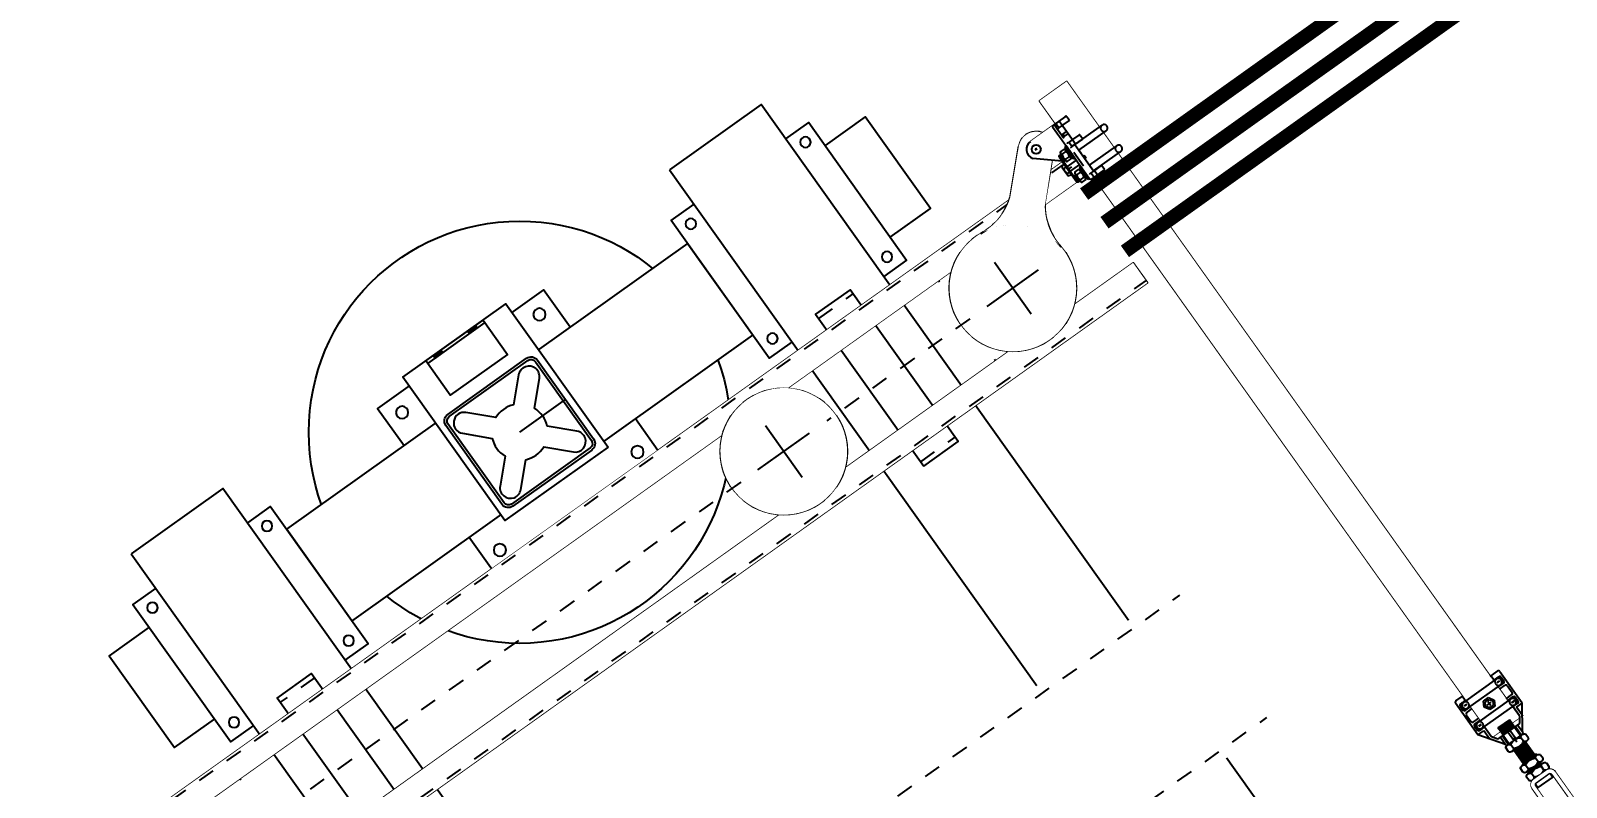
# Model space of a CAD drawing. Header units: feet. Extents: x 2321988 to 2329858, y 6722724 to 6730499.
# Drawn here: x 2326058.61 to 2326067.7, y 6726877.85 to 6726882.33 of the extents above; entities that cross this region are included whole.
import ezdxf

# ---------------------------------------------------------------- set-up
doc = ezdxf.new("R2010")
doc.units = ezdxf.units.FT
doc.header["$MEASUREMENT"] = 0
doc.header["$PDSIZE"] = 5
for name, pattern in [('Midpoint Site Plan$0$CENTER', [2, 1.25, -0.25, 0.25, -0.25]), ('Midpoint Site Plan$0$DASHED2', [0.375, 0.25, -0.125]), ('Midpoint Site Plan$0$HIDDEN', [0.375, 0.25, -0.125]), ('Midpoint Site Plan$0$HIDDEN2', [0.1875, 0.125, -0.0625]), ('Midpoint Site Plan$0$HIDDEN3', [0.0937, 0.0625, -0.0312])]:
    doc.linetypes.add(name, pattern=pattern)
for name, color, linetype in [('BESS Dimensions', 3, 'Continuous'), ('C-BESS-EQUIPMENT', 255, 'Continuous'), ('Midpoint Site Plan$0$C-STEL', 4, 'Continuous')]:
    doc.layers.add(name, color=color, linetype=linetype)
doc.styles.add('TG_DIMS', font='arial.ttf')
doc.dimstyles.new('TG-PROPOSED-ANNO', dxfattribs={"dimtxt": 0.1, "dimasz": 0.1, "dimexe": 0.05, "dimexo": 0.05, "dimgap": 0.02, "dimtad": 0, "dimtih": 1, "dimtoh": 1, "dimdsep": 46, "dimtxsty": 'TG_DIMS', "dimcen": 0, "dimclrd": 256, "dimclre": 256, "dimclrt": 256, "dimaunit": 1, "dimadec": 6, "dimazin": 2, "dimtfac": 1, "dimtofl": 0, "dimtmove": 1, "dimatfit": 3, "dimfxl": 1, "dimtolj": 1, "dimtzin": 0, "dimarcsym": 0})

# ---------------------------------------------------------------- blocks, each defined once
blk = doc.blocks.new('Midpoint Site Plan$0$EQ020 PV')
at = {"linetype": 'Midpoint Site Plan$0$DASHED2'}
for p, q in [((-6.25, 1.5), (-6.25, -1.5)), ((6.25, 1.5), (6.25, -1.5))]:
    blk.add_line(p, q, dxfattribs=at)
blk.add_lwpolyline([(6.63, 1.5), (6.63, -1.5), (-6.62, -1.5), (-6.62, 1.5)], close=True)
for centre in [(-4.12, 0), (4.13, 0)]:
    blk.add_circle(centre, 0.375)
blk = doc.blocks.new('Midpoint Site Plan$0$U027 PV')
blk.add_wipeout([(-4.5, -4.5), (-4.5, 4.5), (8, 4.5), (8, -4.5)])
blk.add_lwpolyline([(-4.5, -4.5), (-4.5, 4.5), (8, 4.5), (8, -4.5)], close=True)
at = {"color": 0, "linetype": 'ByBlock', "lineweight": -2}
blk.add_lwpolyline([(-3.36, -2.3, 1), (-2.3, -3.36), (-0.78, -1.84, 0.203231), (0.78, -1.84), (2.3, -3.36, 1), (3.36, -2.3), (1.84, -0.78, 0.203231), (1.84, 0.78), (3.36, 2.3, 1), (2.3, 3.36), (0.78, 1.84, 0.203231), (-0.78, 1.84), (-2.3, 3.36, 1), (-3.36, 2.3), (-1.84, 0.78, 0.203231), (-1.84, -0.78)], format="xyb", close=True, dxfattribs=at)
blk = doc.blocks.new('Midpoint Site Plan$0$U026 EV')
h = blk.add_hatch()
h.set_pattern_fill('ANGLE', color=256)
h.set_pattern_definition([(0, (73.943, -1.899), (0, 6.985), [5.08, -1.905]), (90, (73.943, -1.899), (-6.985, 4e-16), [5.08, -1.905])])
h.paths.add_polyline_path([(-1.16, -0.22), (-1.16, 0), (-1.84, 0), (-1.84, -0.22)])
h.paths.add_polyline_path([(1.84, -0.22), (1.84, 0), (1.16, 0), (1.16, -0.22)])
h = blk.add_hatch(color=256)
h.dxf.hatch_style = 1
h.paths.add_polyline_path([(-1.16, 0), (-1.84, 0), (-1.84, -0.22), (-1.16, -0.22)])
h = blk.add_hatch(color=256)
h.dxf.hatch_style = 1
h.paths.add_polyline_path([(1.84, 0), (1.16, 0), (1.16, -0.22), (1.84, -0.22)])
at = {"color": 0}
blk.add_line((2.5, -0.22), (-2.5, -0.22), dxfattribs=at)
for points in [[(-2.5, 0), (2.5, 0), (2.5, -2.99), (-2.5, -2.99)], [(-1.84, 0), (-1.16, 0), (-1.16, -0.22), (-1.84, -0.22)], [(1.84, 0), (1.16, 0), (1.16, -0.22), (1.84, -0.22)]]:
    blk.add_lwpolyline(points, close=True)
blk = doc.blocks.new('*U19053')
at = {"linetype": 'ByBlock'}
for points in [[(-3.4375, 4), (3.4375, 4, -0.41421356), (4, 3.4375), (4, -3.4375, -0.41421356), (3.4375, -4), (-3.4375, -4, -0.41421356), (-4, -3.4375), (-4, 3.4375, -0.41421356)], [(-3.4375, 3.8125), (3.4375, 3.8125, -0.41421356), (3.8125, 3.4375), (3.8125, -3.4375, -0.41421356), (3.4375, -3.8125), (-3.4375, -3.8125, -0.41421356), (-3.8125, -3.4375), (-3.8125, 3.4375, -0.41421356)]]:
    blk.add_lwpolyline(points, format="xyb", close=True, dxfattribs=at)
at = {"layer": 'Defpoints'}
blk.add_line((0, 0), (0, -4), dxfattribs=at)
blk = doc.blocks.new('Midpoint Site Plan$0$A$C1794e99b')
for points in [[(-76, 29.5), (-76, 33), (-68, 33), (-68, 29.5)], [(-78, 27.5), (-78, 29.5), (-66, 29.5), (-66, 27.5)], [(-78, -27.5), (-78, -29.5), (-66, -29.5), (-66, -27.5)], [(-68, -29.5), (-68, -33), (-76, -33), (-76, -29.5)]]:
    blk.add_lwpolyline(points)
for points in [[(-81, 27.5), (81, 27.5), (81, 19.5), (-81, 19.5)], [(-81, -19.5), (81, -19.5), (81, -27.5), (-81, -27.5)]]:
    blk.add_lwpolyline(points, close=True)
for centre in [(-77, 28.5), (-67, 28.5), (-77, 18.5), (-67, 18.5), (-77, -18.5), (-67, -18.5), (-77, -28.5), (-67, -28.5)]:
    blk.add_circle(centre, 0.375)
at = {"xscale": -1, "rotation": 180}
blk.add_blockref('Midpoint Site Plan$0$EQ020 PV', (-60, 23.5), dxfattribs=at)
blk.add_blockref('Midpoint Site Plan$0$EQ020 PV', (-60, -23.5))
blk.add_wipeout([(-79.25, 4.5), (-79.25, 7.25), (-76, 7.25), (-76, 17.5), (-68, 17.5), (-68, 7.25), (-64.75, 7.25), (-64.75, -7.25), (-68, -7.25), (-68, -17.5), (-76, -17.5), (-76, -7.25), (-79.25, -7.25), (-79.25, -4.5), (-80, -4.5), (-80, 4.5)])
for points in [[(-66, 19.5), (-66, 17.5), (-78, 17.5), (-78, 19.5)], [(-76, -17.5), (-76, 17.5)], [(-68, 17.5), (-68, -17.5)], [(-66, -19.5), (-66, -17.5), (-78, -17.5), (-78, -19.5)]]:
    blk.add_lwpolyline(points)
at = {"lineweight": -2}
for points in [[(-76, -7.25), (-79.25, -7.25), (-79.25, 7.25), (-76, 7.25)], [(-68, 7.25), (-64.75, 7.25), (-64.75, -7.25), (-68, -7.25)]]:
    blk.add_lwpolyline(points, dxfattribs=at)
for centre in [(-78, 6), (-66, 6), (-78, -6), (-66, -6)]:
    blk.add_circle(centre, 0.438, dxfattribs=at)
at = {"xscale": -1}
blk.add_blockref('Midpoint Site Plan$0$U027 PV', (-72, 0), dxfattribs=at)
blk.add_blockref('*U19053', (-72, 0), dxfattribs=at)
at = {"xscale": -1, "rotation": 90}
blk.add_blockref('Midpoint Site Plan$0$U026 EV', (-80, 0), dxfattribs=at)
blk = doc.blocks.new('Midpoint Site Plan$0$clevispassthru2_375-R')
for p, q in [((-3.56, -1.02), (-3.62, -1.08)), ((-3.62, -1.08), (-3.62, -1.23)), ((-3.62, -1.08), (-3.12, -1.08)), ((-3.56, -1.02), (-3.18, -1.02)), ((-3.12, -1.08), (-3.18, -1.02)), ((-3.12, -1.08), (-3.12, -1.23)), ((-2.9, -1.06), (-2.9, -0.81)), ((-2.69, -1.06), (-2.69, -0.81)), ((-2.47, -1.32), (-2.47, -0.95)), ((-2.47, -1.32), (-2.47, -0.95)), ((-3.69, -1.23), (-3.04, -1.23)), ((-3.62, -1.21), (-3.12, -1.21)), ((-3.56, -1.15), (-3.18, -1.15))]:
    blk.add_line(p, q)
for centre, radius, start, end in [((-3.09, -1.13), 0.0625, 90, 123.6379), ((-3.09, -1.13), 0.0625, 90, 123.6379), ((-2.79, -0.88), 0.125, 30.336, 149.664), ((-2.79, -0.88), 0.125, 30.3018, 149.6982), ((-3.69, -1.36), 0.125, 30.3018, 149.6982), ((-3.69, -1.36), 0.125, 30.336, 149.664), ((-3.37, -1.64), 0.406, 57.7949, 122.2051), ((-3.04, -1.36), 0.125, 30.3018, 149.6982)]:
    blk.add_arc(centre, radius, start, end)
for points in [[(-3.13, -2.44), (-3.62, -2.44), (-3.62, -4.81), (-3.62, -4.87), (-3.61, -4.91), (-3.59, -4.93), (-3.56, -4.98), (-3.53, -5.01), (-3.49, -5.04), (-3.42, -5.06), (-3.39, -5.06), (-3.32, -5.06), (-3.27, -5.04), (-3.22, -5.01), (-3.18, -4.96), (-3.15, -4.92), (-3.13, -4.87), (-3.13, -4.81)], [(-1.32, -2.44), (-1.82, -2.44), (-1.82, -4.81), (-1.8, -4.92), (-1.73, -5.01), (-1.69, -5.04), (-1.62, -5.06), (-1.59, -5.06), (-1.54, -5.06), (-1.47, -5.04), (-1.43, -5.02), (-1.38, -4.98), (-1.36, -4.94), (-1.34, -4.89), (-1.32, -4.81)]]:
    blk.add_wipeout(points)
blk.add_line((-3.66, -3.13), (-3.97, -3.13))
for centre, radius, start, end in [((-3.97, -3.09), 0.0312, 180, 270), ((-3.66, -3.09), 0.0312, 270, 0), ((-3.66, -3.09), 0.0312, 270, 0), ((-3.37, -4.81), 0.25, 180, 0), ((-1.57, -4.81), 0.25, 180, 0)]:
    blk.add_arc(centre, radius, start, end)
at = {"linetype": 'Midpoint Site Plan$0$HIDDEN'}
for centre in [(-3.37, -4.81), (-1.57, -4.81)]:
    blk.add_arc(centre, 0.25, 0, 180, dxfattribs=at)
blk.add_wipeout([(-4, -2.5), (-4, -2.27), (-4, -2), (-3.97, -1.92), (-3.96, -1.91), (-3.94, -1.89), (-3.91, -1.88), (-3.89, -1.88), (-3.87, -1.88), (0.62, -1.88), (0.65, -1.88), (0.66, -1.89), (0.67, -1.89), (0.68, -1.91), (0.68, -1.92), (0.69, -1.94), (0.69, -2.06), (0.69, -2.5), (-1.32, -2.5), (-1.32, -2.44), (-3.62, -2.44), (-3.62, -2.5)])
for p, q in [((-2.66, -1.88), (-2.66, -1.06)), ((-4, -3.09), (-4, -2)), ((-3.9, -1.77), (-2.84, -1.77)), ((-3.9, -1.87), (-3.9, -1.77)), ((-2.84, -1.87), (-3.9, -1.87)), ((-3.8, -1.62), (-3.8, -1.29)), ((-3.8, -1.77), (-3.8, -1.68)), ((-3.8, -1.68), (-3.37, -1.68)), ((-3.69, -1.77), (-3.04, -1.77)), ((-3.58, -1.62), (-3.58, -1.29)), ((-2.93, -1.68), (-3.37, -1.68)), ((-3.15, -1.62), (-3.15, -1.29)), ((-2.93, -1.29), (-2.93, -1.62)), ((-2.93, -1.77), (-2.93, -1.68)), ((-2.84, -1.77), (-2.84, -1.87)), ((-3.62, -2.5), (-4, -2.5)), ((-3.62, -3.09), (-3.62, -2.43)), ((-3.62, -2.44), (-3.62, -4.81)), ((-3.62, -3.09), (-3.62, -2.5)), ((-3.13, -2.44), (-3.13, -4.81)), ((-2.59, -2.44), (-2.59, -2.53)), ((-2.59, -2.53), (-2.34, -2.53)), ((-2.34, -2.53), (-2.34, -2.44))]:
    blk.add_line(p, q)
at = {"linetype": 'Midpoint Site Plan$0$HIDDEN3'}
for p, q in [((-3.63, -1.87), (-3.63, -1.77)), ((-3.1, -1.87), (-3.1, -1.77)), ((-4, -2.19), (-3.62, -2.19))]:
    blk.add_line(p, q, dxfattribs=at)
at = {"linetype": 'Midpoint Site Plan$0$HIDDEN2'}
blk.add_line((-3.62, -2.5), (-3.62, -2.09), dxfattribs=at)
for centre, radius, start, end in [((-3.87, -2), 0.125, 90, 180), ((-3.87, -2), 0.125, 90, 180), ((-3.69, -1.55), 0.125, 210.336, 329.664), ((-3.69, -1.55), 0.125, 210.3018, 329.6982), ((-3.59, -2.09), 0.0312, 90, 180), ((-3.37, -1.27), 0.406, 237.7949, 302.2051), ((-3.04, -1.55), 0.125, 210.3018, 329.6982)]:
    blk.add_arc(centre, radius, start, end)
for points in [[(-1.32, -2.5), (-1.32, -3.09), (-1.32, -3.11), (-1.31, -3.12), (-1.3, -3.12), (-1.29, -3.13), (-1, -3.13), (-0.98, -3.12), (-0.97, -3.12), (-0.95, -3.1), (-0.94, -3.09), (-0.94, -3.06), (-0.94, -3.06), (-0.94, -2.56), (-0.93, -2.54), (-0.93, -2.53), (-0.92, -2.52), (-0.91, -2.51), (-0.9, -2.5), (-0.89, -2.5), (-0.88, -2.5)], [(0.69, -2.5), (0.69, -3.06), (0.68, -3.08), (0.67, -3.1), (0.66, -3.11), (0.65, -3.12), (0.64, -3.12), (0.62, -3.13), (0.34, -3.13), (0.33, -3.12), (0.32, -3.12), (0.32, -3.11), (0.31, -3.09), (0.31, -2.56), (0.31, -2.53), (0.3, -2.53), (0.29, -2.52), (0.28, -2.51), (0.27, -2.5), (0.25, -2.5)]]:
    blk.add_wipeout(points)
for p, q in [((0.69, -3.06), (0.69, 0)), ((0.69, -2.5), (-1.32, -2.5)), ((-1, -3.13), (-1.29, -3.13)), ((-1, -3.13), (-1.28, -3.13)), ((-0.94, -3.06), (-0.94, -2.5)), ((0.25, -2.5), (0.25, -2.5)), ((0.31, -3.09), (0.31, -2.56)), ((0.62, -3.13), (0.34, -3.13))]:
    blk.add_line(p, q)
for centre, radius, start, end in [((-1.29, -3.09), 0.0312, 180, 270), ((-1, -3.06), 0.0625, 270, 0), ((-0.88, -2.56), 0.0625, 90, 180), ((0.25, -2.56), 0.0625, 0, 90), ((0.34, -3.09), 0.0312, 180, 270), ((0.62, -3.06), 0.0625, 270, 0), ((0.62, -3.06), 0.0625, 270, 0)]:
    blk.add_arc(centre, radius, start, end)
at = {"linetype": 'ByBlock'}
blk.add_point((0.69, -3.06), dxfattribs=at)
at = {"linetype": 'Continuous'}
blk.add_wipeout([(0.69, -1.94), (0.69, 0), (0.67, 0.15), (0.61, 0.31), (0.53, 0.44), (0.42, 0.54), (0.27, 0.63), (0.06, 0.68), (-0.16, 0.67), (-0.39, 0.57), (-0.48, 0.46), (-0.77, 0.12), (-1.18, -0.35), (-1.55, -0.78), (-1.7, -0.96), (-1.78, -1.06), (-1.75, -1.07), (-1.73, -1.09), (-1.72, -1.12), (-1.38, -1.12), (-1.32, -1.18), (-1.32, -1.32), (-1.25, -1.32), (-1.21, -1.33), (-1.18, -1.35), (-1.15, -1.37), (-1.14, -1.39), (-1.14, -1.71), (-1.14, -1.71), (-1.18, -1.75), (-1.21, -1.77), (-1.25, -1.77), (-1.04, -1.77), (-1.04, -1.87), (-1.01, -1.88), (0.62, -1.88), (0.67, -1.89), (0.68, -1.9), (0.68, -1.91)], dxfattribs=at)
for p, q in [((-1.75, -1.02), (-0.39, 0.57)), ((-0.09, 0), (0.09, 0)), ((0, 0.09), (0, -0.09)), ((-3.09, -1.06), (-1.8, -1.06)), ((-3.09, -1.06), (-1.8, -1.06)), ((-2.04, -1.06), (-2.9, -1.06)), ((-2.79, -0.75), (-2.14, -0.75)), ((-2.28, -1.88), (-2.28, -1.06)), ((-2.25, -1.06), (-2.25, -0.81)), ((-2.04, -0.81), (-2.04, -1.06)), ((-1.82, -1.08), (-1.76, -1.02)), ((-1.32, -1.08), (-1.82, -1.08)), ((-1.82, -1.08), (-1.82, -1.23)), ((-1.38, -1.02), (-1.76, -1.02)), ((-1.38, -1.02), (-1.32, -1.08)), ((-1.32, -1.08), (-1.32, -1.23)), ((0.62, -1.88), (-3.87, -1.88)), ((-2.1, -1.77), (-1.04, -1.77)), ((-2.1, -1.77), (-2.1, -1.87)), ((-2.1, -1.87), (-1.04, -1.87)), ((-2, -1.29), (-2, -1.62)), ((-2, -1.77), (-2, -1.68)), ((-2, -1.68), (-1.57, -1.68)), ((-1.9, -1.88), (-1.25, -1.88)), ((-1.25, -1.23), (-1.89, -1.23)), ((-1.25, -1.77), (-1.89, -1.77)), ((-1.89, -1.77), (-1.25, -1.77)), ((-1.32, -1.21), (-1.82, -1.21)), ((-1.79, -1.62), (-1.79, -1.29)), ((-1.38, -1.15), (-1.76, -1.15)), ((-1.14, -1.68), (-1.57, -1.68)), ((-1.35, -1.62), (-1.35, -1.29)), ((-1.14, -1.62), (-1.14, -1.29)), ((-1.14, -1.77), (-1.14, -1.68)), ((-1.04, -1.87), (-1.04, -1.77)), ((-1.32, -2.44), (-3.62, -2.44)), ((-1.88, -2.44), (-2.07, -2.44)), ((-1.82, -2.44), (-1.82, -4.81)), ((-1.32, -3.09), (-1.32, -2.44)), ((-1.32, -2.44), (-1.32, -4.81))]:
    blk.add_line(p, q)
at = {"linetype": 'Midpoint Site Plan$0$HIDDEN'}
blk.add_line((0.69, -2.06), (-3.59, -2.06), dxfattribs=at)
at = {"linetype": 'Midpoint Site Plan$0$HIDDEN3'}
for p, q in [((-1.84, -1.87), (-1.84, -1.77)), ((-1.3, -1.87), (-1.3, -1.77)), ((-1.31, -2.19), (-0.94, -2.19)), ((-0.41, -2.19), (-0.22, -2.19)), ((0.31, -2.19), (0.69, -2.19))]:
    blk.add_line(p, q, dxfattribs=at)
at = {"linetype": 'Midpoint Site Plan$0$HIDDEN2'}
for p, q in [((-1.31, -2.44), (-1.31, -2.12)), ((-0.94, -2.5), (-0.94, -2.12)), ((-0.41, -2.47), (-0.41, -2.12)), ((-0.22, -2.47), (-0.22, -2.12)), ((0.31, -2.56), (0.31, -2.12))]:
    blk.add_line(p, q, dxfattribs=at)
blk.add_circle((0, 0), 0.32)
for centre, radius, start, end in [((0, 0), 0.688, 0, 124.5129), ((-2.47, -1.16), 0.406, 57.7949, 122.2051), ((-2.14, -0.88), 0.125, 30.3018, 149.6982), ((-1.89, -1.36), 0.125, 30.3018, 149.6982), ((-1.89, -1.55), 0.125, 210.3018, 329.6982), ((-1.57, -1.64), 0.406, 57.7949, 122.2051), ((-1.57, -1.27), 0.406, 237.7949, 302.2051), ((-1.38, -2.12), 0.0625, 0, 90), ((-1.25, -1.36), 0.125, 30.336, 149.664), ((-1.25, -1.36), 0.125, 30.3018, 149.6982), ((-1.25, -1.55), 0.125, 210.3018, 329.6982), ((-1.25, -1.55), 0.125, 210.336, 329.664), ((-0.88, -2.12), 0.0625, 90, 180), ((-0.47, -2.12), 0.0625, 0, 90), ((-0.16, -2.12), 0.0625, 90, 180), ((0.25, -2.12), 0.0625, 0, 90), ((0.62, -1.94), 0.0625, 0, 90), ((-0.38, -2.47), 0.0312, 180, 270), ((-0.25, -2.47), 0.0312, 270, 0)]:
    blk.add_arc(centre, radius, start, end)
blk = doc.blocks.new('Midpoint Site Plan$0$NUT2')
for p, q in [((30.64, 29.67), (30.64, 30.97)), ((31.08, 31.19), (30.77, 31.19)), ((30.77, 30.76), (31.08, 30.76)), ((31.21, 29.67), (31.21, 30.97)), ((30.77, 29.89), (31.08, 29.89)), ((30.77, 29.46), (31.08, 29.46))]:
    blk.add_line(p, q)
at = {"linetype": 'Continuous'}
blk.add_line((30.64, 29.66), (30.64, 30.91), dxfattribs=at)
for centre, radius, start, end in [((30.9, 30.97), 0.251, 120.3018, 239.6982), ((31.46, 30.32), 0.812, 147.7949, 212.2051), ((30.96, 30.97), 0.251, 300.3018, 59.6982), ((30.4, 30.32), 0.812, 327.7949, 32.2051), ((30.9, 29.67), 0.251, 120.3018, 239.6982), ((30.9, 29.67), 0.251, 120.336, 239.664), ((30.96, 29.67), 0.251, 300.336, 59.664)]:
    blk.add_arc(centre, radius, start, end)
blk = doc.blocks.new('Midpoint Site Plan$0$cleviscenternew')
at = {"linetype": 'Continuous'}
for points in [[(-4.33, -2.73), (-4.29, -2.73), (-4.29, -2.88), (-4.38, -2.88), (-4.38, -2.78, -0.414214)], [(4.33, -2.73), (4.29, -2.73), (4.29, -2.88), (4.38, -2.88), (4.38, -2.78, 0.414214)], [(-4.33, -4.02), (-4.29, -4.02), (-4.29, -3.88), (-4.38, -3.88), (-4.38, -3.97, 0.414214)], [(4.33, -4.02), (4.29, -4.02), (4.29, -3.88), (4.38, -3.88), (4.38, -3.97, -0.414214)]]:
    blk.add_hatch(color=256, dxfattribs=at).paths.add_polyline_path(points)
for p, q in [((-10.76, -1.56), (-10.76, -2.19)), ((-10.76, -2.12), (-10.39, -2.12)), ((-7.89, -1.44), (-10.64, -1.44)), ((-10.39, -1.69), (-10.39, -2.19)), ((-10.36, -4.81), (-10.36, -1.94)), ((-10.29, -1.59), (-9.92, -1.59)), ((-10.04, -1.94), (-10.17, -1.94)), ((-10.11, -2.06), (-10.11, -1.82)), ((-9.86, -4.81), (-9.86, -1.94)), ((-9.82, -1.69), (-9.82, -2.19)), ((-9.64, -1.69), (-9.64, -2.19)), ((-9.54, -1.59), (-8.92, -1.59)), ((-8.82, -1.69), (-8.82, -2.19)), ((-8.64, -1.69), (-8.64, -2.19)), ((-8.61, -4.82), (-8.61, -1.94)), ((-8.54, -1.59), (-8.17, -1.59)), ((-8.43, -1.88), (-8.29, -1.88)), ((-8.43, -1.94), (-8.29, -1.94)), ((-8.43, -2), (-8.29, -2)), ((-8.36, -2.06), (-8.36, -1.82)), ((-8.11, -4.82), (-8.11, -1.94)), ((-8.07, -1.69), (-8.07, -2.19)), ((-7.26, -2.13), (-8.07, -2.13)), ((-7.89, -1.44), (-7.89, -1.94)), ((-6.2, -2.63), (-7.89, -1.44)), ((-7.18, -1.94), (-7.89, -1.94)), ((-7.89, -2.13), (-7.89, -2.19)), ((-6.82, -2.41), (-7.22, -2.14)), ((6.2, -2.63), (7.89, -1.44)), ((6.82, -2.41), (7.22, -2.14)), ((7.18, -1.94), (7.89, -1.94)), ((7.26, -2.13), (8.07, -2.13)), ((7.89, -1.44), (10.64, -1.44)), ((7.89, -1.44), (7.89, -1.94)), ((7.89, -2.13), (7.89, -2.19)), ((8.07, -1.69), (8.07, -2.19)), ((8.11, -4.82), (8.11, -1.94)), ((8.54, -1.59), (8.17, -1.59)), ((8.43, -1.88), (8.29, -1.88)), ((8.43, -1.94), (8.29, -1.94)), ((8.43, -2), (8.29, -2)), ((8.36, -2.06), (8.36, -1.82)), ((8.61, -4.82), (8.61, -1.94)), ((8.64, -1.69), (8.64, -2.19)), ((8.82, -1.69), (8.82, -2.19)), ((9.54, -1.59), (8.92, -1.59)), ((9.64, -1.69), (9.64, -2.19)), ((9.82, -1.69), (9.82, -2.19)), ((9.86, -4.81), (9.86, -1.94)), ((10.29, -1.59), (9.92, -1.59)), ((10.04, -1.94), (10.17, -1.94)), ((10.11, -2.06), (10.11, -1.82)), ((10.36, -4.81), (10.36, -1.94)), ((10.39, -1.69), (10.39, -2.19)), ((10.76, -2.12), (10.39, -2.12)), ((10.76, -1.56), (10.76, -2.19)), ((-6.82, -2.88), (-7.17, -2.88)), ((-7.16, -3.81), (-7.16, -2.94)), ((-7.1, -3.88), (-7.1, -2.88)), ((-7.03, -3.81), (-7.03, -2.94)), ((-6.97, -3.88), (-6.97, -2.88)), ((-6.91, -3.81), (-6.91, -2.94)), ((-6.85, -3.88), (-6.85, -2.88)), ((-6.82, -2.41), (-6.82, -4.34)), ((-6.14, -2.63), (-6.82, -2.63)), ((-6.07, -2.69), (-6.07, -4.06)), ((-4.28, -2.88), (-5.51, -2.88)), ((-5.47, -3.88), (-5.47, -2.88)), ((-5.41, -3.81), (-5.41, -2.94)), ((-5.35, -3.88), (-5.35, -2.88)), ((-5.28, -3.81), (-5.28, -2.94)), ((-5.22, -3.88), (-5.22, -2.88)), ((-5.16, -3.81), (-5.16, -2.94)), ((-5.1, -3.88), (-5.1, -2.88)), ((-5.03, -3.81), (-5.03, -2.94)), ((-4.97, -3.88), (-4.97, -2.88)), ((-4.91, -3.81), (-4.91, -2.94)), ((-4.85, -3.88), (-4.85, -2.88)), ((-4.78, -3.81), (-4.78, -2.94)), ((-4.72, -3.88), (-4.72, -2.88)), ((-4.66, -3.81), (-4.66, -2.94)), ((-4.6, -3.88), (-4.6, -2.88)), ((-4.53, -3.81), (-4.53, -2.94)), ((-4.47, -3.88), (-4.47, -2.88)), ((-4.41, -3.81), (-4.41, -2.94)), ((-4.35, -3.88), (-4.35, -2.88)), ((-3.56, -2.88), (-3.72, -2.88)), ((-3.69, -3.81), (-3.69, -2.94)), ((-3.62, -3.88), (-3.62, -2.88)), ((-3, -3.94), (-3, -2.81)), ((-2.75, -3.94), (-2.75, -2.81)), ((2.75, -3.94), (2.75, -2.81)), ((2.75, -3.94), (2.75, -2.81)), ((3, -3.94), (3, -2.81)), ((3, -3.94), (3, -2.81)), ((3, -3.81), (3, -2.94)), ((3.56, -2.88), (3.72, -2.88)), ((3.62, -3.88), (3.62, -2.88)), ((3.69, -3.81), (3.69, -2.94)), ((4.28, -2.88), (5.51, -2.88)), ((4.35, -3.88), (4.35, -2.88)), ((4.41, -3.81), (4.41, -2.94)), ((4.47, -3.88), (4.47, -2.88)), ((4.53, -3.81), (4.53, -2.94)), ((4.6, -3.88), (4.6, -2.88)), ((4.66, -3.81), (4.66, -2.94)), ((4.72, -3.88), (4.72, -2.88)), ((4.78, -3.81), (4.78, -2.94)), ((4.85, -3.88), (4.85, -2.88)), ((4.91, -3.81), (4.91, -2.94)), ((4.97, -3.88), (4.97, -2.88)), ((5.03, -3.81), (5.03, -2.94)), ((5.1, -3.88), (5.1, -2.88)), ((5.16, -3.81), (5.16, -2.94)), ((5.22, -3.88), (5.22, -2.88)), ((5.28, -3.81), (5.28, -2.94)), ((5.35, -3.88), (5.35, -2.88)), ((5.41, -3.81), (5.41, -2.94)), ((5.47, -3.88), (5.47, -2.88)), ((6.07, -2.69), (6.07, -4.06)), ((6.14, -2.63), (6.82, -2.63)), ((6.82, -2.41), (6.82, -4.34)), ((6.82, -2.88), (7.17, -2.88)), ((6.85, -3.88), (6.85, -2.88)), ((6.91, -3.81), (6.91, -2.94)), ((6.97, -3.88), (6.97, -2.88)), ((7.03, -3.81), (7.03, -2.94)), ((7.1, -3.88), (7.1, -2.88)), ((7.16, -3.81), (7.16, -2.94)), ((-6.2, -4.13), (-7.89, -5.31)), ((-6.82, -4.34), (-7.22, -4.61)), ((-6.82, -3.88), (-7.17, -3.88)), ((-6.14, -4.13), (-6.82, -4.13)), ((-5.86, -3.38), (-6.23, -3.38)), ((-4.28, -3.88), (-5.51, -3.88)), ((-3.56, -3.88), (-3.72, -3.88)), ((2.56, -4.13), (-2.56, -4.13)), ((3.56, -3.88), (3.72, -3.88)), ((4.28, -3.88), (5.51, -3.88)), ((5.86, -3.38), (6.23, -3.38)), ((6.14, -4.13), (6.82, -4.13)), ((6.2, -4.13), (7.89, -5.31)), ((6.82, -3.88), (7.17, -3.88)), ((6.82, -4.34), (7.22, -4.61)), ((-10.76, -4.56), (-10.76, -5.19)), ((-10.76, -4.63), (-10.39, -4.63)), ((-7.89, -5.31), (-10.64, -5.31)), ((-10.39, -4.56), (-10.39, -5.06)), ((-10.29, -5.16), (-9.92, -5.16)), ((-10.04, -4.81), (-10.17, -4.81)), ((-10.11, -4.69), (-10.11, -4.93)), ((-9.82, -4.56), (-9.82, -5.06)), ((-9.64, -4.56), (-9.64, -5.06)), ((-9.54, -5.16), (-8.92, -5.16)), ((-8.82, -4.56), (-8.82, -5.06)), ((-8.64, -4.56), (-8.64, -5.06)), ((-8.54, -5.16), (-8.17, -5.16)), ((-8.43, -4.81), (-8.29, -4.81)), ((-8.36, -4.69), (-8.36, -4.93)), ((-8.07, -4.56), (-8.07, -5.06)), ((-7.26, -4.63), (-8.07, -4.63)), ((-7.89, -4.56), (-7.89, -4.63)), ((-7.2, -4.81), (-7.89, -4.81)), ((-7.89, -4.81), (-7.89, -5.31)), ((2.56, -4.38), (-2.56, -4.38)), ((7.2, -4.81), (7.89, -4.81)), ((7.26, -4.63), (8.07, -4.63)), ((7.89, -4.56), (7.89, -4.63)), ((7.89, -4.81), (7.89, -5.31)), ((7.89, -5.31), (10.64, -5.31)), ((8.07, -4.56), (8.07, -5.06)), ((8.54, -5.16), (8.17, -5.16)), ((8.43, -4.81), (8.29, -4.81)), ((8.36, -4.69), (8.36, -4.93)), ((8.64, -4.56), (8.64, -5.06)), ((8.82, -4.56), (8.82, -5.06)), ((9.54, -5.16), (8.92, -5.16)), ((9.64, -4.56), (9.64, -5.06)), ((9.82, -4.56), (9.82, -5.06)), ((10.29, -5.16), (9.92, -5.16)), ((10.04, -4.81), (10.17, -4.81)), ((10.11, -4.69), (10.11, -4.93)), ((10.39, -4.56), (10.39, -5.06)), ((10.76, -4.63), (10.39, -4.63)), ((10.76, -4.56), (10.76, -5.19))]:
    blk.add_line(p, q)
at = {"linetype": 'Midpoint Site Plan$0$HIDDEN'}
for p, q in [((-9.23, -3.19), (-9.23, -3.56)), ((-7.47, -3.88), (-7.47, -2.88)), ((-7.17, -2.88), (-7.47, -2.88)), ((-7.41, -3.81), (-7.41, -2.94)), ((-7.35, -3.88), (-7.35, -2.88)), ((-7.28, -3.81), (-7.28, -2.94)), ((-7.22, -3.88), (-7.22, -2.88)), ((7.17, -2.88), (7.47, -2.88)), ((7.22, -3.88), (7.22, -2.88)), ((7.28, -3.81), (7.28, -2.94)), ((7.35, -3.88), (7.35, -2.88)), ((7.41, -3.81), (7.41, -2.94)), ((7.47, -3.88), (7.47, -2.88)), ((9.23, -3.19), (9.23, -3.56)), ((-9.04, -3.38), (-9.42, -3.38)), ((-7.17, -3.88), (-7.47, -3.88)), ((7.17, -3.88), (7.47, -3.88)), ((9.04, -3.38), (9.42, -3.38))]:
    blk.add_line(p, q, dxfattribs=at)
at = {"linetype": 'Midpoint Site Plan$0$HIDDEN2'}
for p, q in [((-6.82, -2.81), (-6.07, -2.81)), ((-6.82, -2.88), (-6.07, -2.88)), ((-3, -2.84), (-2.75, -2.84)), ((3, -2.84), (2.75, -2.84)), ((6.82, -2.81), (6.07, -2.81)), ((6.82, -2.88), (6.07, -2.88)), ((-6.07, -3.28), (-6.82, -3.28)), ((-6.07, -3.47), (-6.82, -3.47)), ((-6.82, -3.88), (-6.07, -3.88)), ((-6.82, -3.94), (-6.07, -3.94)), ((-3, -3.91), (-2.75, -3.91)), ((3, -3.91), (2.75, -3.91)), ((6.07, -3.28), (6.82, -3.28)), ((6.07, -3.47), (6.82, -3.47)), ((6.82, -3.88), (6.07, -3.88)), ((6.82, -3.94), (6.07, -3.94))]:
    blk.add_line(p, q, dxfattribs=at)
at = {"linetype": 'Continuous'}
for p, q in [((-2.75, -2.88), (-2.75, -3.88)), ((-2.72, -4), (-2.72, -2.75)), ((-2.38, -2.72), (-2.69, -2.72)), ((-2.35, -2.75), (-2.35, -4)), ((2.35, -2.75), (2.35, -4)), ((2.38, -2.72), (2.69, -2.72)), ((2.72, -4), (2.72, -2.75)), ((2.75, -2.88), (2.75, -3.88)), ((-2.69, -4.03), (-2.38, -4.03)), ((2.69, -4.03), (2.38, -4.03))]:
    blk.add_line(p, q, dxfattribs=at)
at = {"linetype": 'Midpoint Site Plan$0$HIDDEN'}
for points in [[(-9.61, -3.59), (-9.23, -3.81), (-8.86, -3.59), (-8.86, -3.16), (-9.23, -2.94), (-9.61, -3.16)], [(9.61, -3.59), (9.23, -3.81), (8.86, -3.59), (8.86, -3.16), (9.23, -2.94), (9.61, -3.16)]]:
    blk.add_lwpolyline(points, close=True, dxfattribs=at)
for centre in [(-9.23, -3.38), (9.23, -3.38)]:
    blk.add_circle(centre, 0.281, dxfattribs=at)
for centre, radius, start, end in [((-10.64, -1.56), 0.125, 90, 180), ((-10.11, -1.88), 0.281, 0, 180), ((-10.29, -1.69), 0.0938, 90, 180), ((-10.11, -2), 0.281, 180, 207.266), ((-10.11, -1.94), 0.25, 0, 180), ((-9.92, -1.69), 0.0938, 0, 90), ((-10.11, -2), 0.281, 332.734, 0), ((-9.54, -1.69), 0.0938, 90, 180), ((-8.92, -1.69), 0.0938, 0, 90), ((-8.36, -1.88), 0.281, 0, 180), ((-8.54, -1.69), 0.0938, 90, 180), ((-8.36, -2), 0.281, 180, 206.1821), ((-8.36, -1.94), 0.25, 0, 180), ((-8.17, -1.69), 0.0938, 0, 90), ((-8.36, -2), 0.281, 331.6885, 0), ((-7.26, -2.19), 0.0625, 54.8658, 90), ((7.26, -2.19), 0.0625, 90, 125.1342), ((8.36, -1.88), 0.281, 0, 180), ((8.17, -1.69), 0.0938, 90, 180), ((8.36, -2), 0.281, 180, 208.3115), ((8.36, -1.94), 0.25, 0, 180), ((8.54, -1.69), 0.0938, 0, 90), ((8.36, -2), 0.281, 333.8179, 0), ((8.92, -1.69), 0.0938, 90, 180), ((9.54, -1.69), 0.0938, 0, 90), ((10.11, -1.88), 0.281, 0, 180), ((9.92, -1.69), 0.0938, 90, 180), ((10.11, -2), 0.281, 180, 207.266), ((10.11, -1.94), 0.25, 0, 180), ((10.29, -1.69), 0.0938, 0, 90), ((10.11, -2), 0.281, 332.734, 0), ((10.64, -1.56), 0.125, 0, 90), ((-6.14, -2.69), 0.0625, 0, 90), ((-2.56, -2.81), 0.438, 90, 180), ((-2.56, -2.81), 0.188, 90, 180), ((-2.69, -2.75), 0.0312, 90, 180), ((-2.38, -2.75), 0.0312, 0, 90), ((2.38, -2.75), 0.0312, 90, 180), ((2.56, -2.81), 0.438, 0, 90), ((2.56, -2.81), 0.188, 0, 90), ((2.69, -2.75), 0.0312, 0, 90), ((6.14, -2.69), 0.0625, 90, 180), ((-6.14, -4.06), 0.0625, 270, 0), ((-2.56, -3.94), 0.438, 180, 270), ((-2.56, -3.94), 0.188, 180, 270), ((-2.69, -4), 0.0312, 180, 270), ((-2.38, -4), 0.0312, 270, 0), ((2.38, -4), 0.0312, 180, 270), ((2.56, -3.94), 0.188, 270, 0), ((2.56, -3.94), 0.438, 270, 0), ((2.69, -4), 0.0312, 270, 0), ((6.14, -4.06), 0.0625, 180, 270), ((-10.64, -5.19), 0.125, 180, 270), ((-10.11, -4.75), 0.281, 152.734, 180), ((-10.11, -4.88), 0.281, 180, 0), ((-10.29, -5.06), 0.0938, 180, 270), ((-10.11, -4.81), 0.25, 180, 0), ((-9.92, -5.06), 0.0938, 270, 0), ((-10.11, -4.75), 0.281, 0, 27.266), ((-9.54, -5.06), 0.0938, 180, 270), ((-8.92, -5.06), 0.0938, 270, 0), ((-8.36, -4.75), 0.281, 153.8179, 180), ((-8.36, -4.88), 0.281, 180, 0), ((-8.54, -5.06), 0.0938, 180, 270), ((-8.36, -4.82), 0.25, 180, 0), ((-8.17, -5.06), 0.0938, 270, 0), ((-8.36, -4.75), 0.281, 0, 28.3115), ((-7.26, -4.56), 0.0625, 270, 305.1342), ((-7.2, -4.75), 0.0625, 270, 305.1342), ((7.2, -4.75), 0.0625, 234.8658, 270), ((7.26, -4.56), 0.0625, 234.8658, 270), ((8.36, -4.75), 0.281, 151.6885, 180), ((8.36, -4.88), 0.281, 180, 0), ((8.17, -5.06), 0.0938, 180, 270), ((8.36, -4.82), 0.25, 180, 0), ((8.54, -5.06), 0.0938, 270, 0), ((8.36, -4.75), 0.281, 0, 26.1821), ((8.92, -5.06), 0.0938, 180, 270), ((9.54, -5.06), 0.0938, 270, 0), ((10.11, -4.75), 0.281, 152.734, 180), ((10.11, -4.88), 0.281, 180, 0), ((9.92, -5.06), 0.0938, 180, 270), ((10.11, -4.81), 0.25, 180, 0), ((10.29, -5.06), 0.0938, 270, 0), ((10.11, -4.75), 0.281, 0, 27.266), ((10.64, -5.19), 0.125, 270, 0)]:
    blk.add_arc(centre, radius, start, end)
for centre, start, end in [((-10.11, -1.94), 180, 0), ((-8.36, -1.94), 180, 0), ((8.36, -1.94), 180, 0), ((10.11, -1.94), 180, 0), ((-10.11, -4.81), 0, 180), ((-8.36, -4.82), 0, 180), ((8.36, -4.82), 0, 180), ((10.11, -4.81), 0, 180)]:
    blk.add_arc(centre, 0.25, start, end, dxfattribs=at)
at = {"linetype": 'Continuous'}
for centre, start, end in [((-4.33, -3.97), 180, 270), ((4.33, -3.97), 270, 0)]:
    blk.add_arc(centre, 0.05, start, end, dxfattribs=at)
for p in [(-7.17, -3.38), (7.17, -3.38)]:
    blk.add_point(p)
at = {"linetype": 'ByBlock'}
for p in [(-8.36, -4.93), (8.36, -4.93)]:
    blk.add_point(p, dxfattribs=at)
at = {"rotation": 180}
for p in [(25.13, 26.95), (26.92, 26.95), (27.64, 26.95)]:
    blk.add_blockref('Midpoint Site Plan$0$NUT2', p, dxfattribs=at)
at = {"xscale": -1, "rotation": 180}
for p in [(-27.64, 26.95), (-26.92, 26.95), (-25.13, 26.95)]:
    blk.add_blockref('Midpoint Site Plan$0$NUT2', p, dxfattribs=at)
blk.add_wipeout([(-1, -2.38), (-1, 0.5), (-0.99, 0.59), (-0.96, 0.69), (-0.92, 0.77), (-0.89, 0.81), (-0.85, 0.86), (-0.81, 0.89), (-0.77, 0.92), (-0.7, 0.96), (-0.64, 0.98), (-0.59, 0.99), (-0.5, 1), (0.5, 1), (0.57, 0.99), (0.64, 0.98), (0.69, 0.96), (0.75, 0.93), (0.8, 0.9), (0.85, 0.86), (0.89, 0.81), (0.92, 0.77), (0.96, 0.7), (0.98, 0.63), (0.99, 0.59), (1, 0.5), (1, -2.38)])
for p, q in [((-1, -2.38), (-1, 0.5)), ((0.5, 1), (-0.5, 1)), ((1, -2.38), (1, 0.5)), ((2.56, -2.38), (-2.56, -2.38)), ((2.56, -2.63), (-2.56, -2.63))]:
    blk.add_line(p, q)
blk.add_circle((0, 0), 0.32)
for centre, start, end in [((-0.5, 0.5), 90, 180), ((0.5, 0.5), 0, 90)]:
    blk.add_arc(centre, 0.5, start, end)
blk.add_wipeout([(-3, -3.91), (-3, -3.97), (-3, -3.99), (-2.99, -4.02), (-2.99, -4.05), (-2.98, -4.08), (-2.96, -4.12), (-2.94, -4.16), (-2.92, -4.19), (-2.9, -4.22), (-2.87, -4.25), (-2.85, -4.27), (-2.8, -4.3), (-2.77, -4.32), (-2.73, -4.34), (-2.69, -4.36), (-2.65, -4.37), (-2.61, -4.37), (-2.58, -4.37), (-2.56, -4.38), (2.56, -4.38), (2.61, -4.37), (2.66, -4.36), (2.68, -4.36), (2.72, -4.34), (2.74, -4.34), (2.77, -4.32), (2.79, -4.31), (2.82, -4.29), (2.84, -4.28), (2.86, -4.26), (2.89, -4.23), (2.91, -4.2), (2.93, -4.18), (2.94, -4.15), (2.96, -4.12), (2.97, -4.1), (2.98, -4.07), (2.98, -4.05), (2.99, -4.02), (3, -3.99), (3, -3.97), (3, -3.95), (3, -3.94), (3, -3.91), (2.75, -3.91), (2.75, -3.94), (2.75, -3.96), (2.75, -3.98), (2.74, -4), (2.73, -4.01), (2.73, -4.03), (2.72, -4.04), (2.71, -4.05), (2.7, -4.06), (2.69, -4.08), (2.67, -4.09), (2.66, -4.1), (2.65, -4.11), (2.62, -4.12), (2.6, -4.12), (2.59, -4.12), (2.58, -4.12), (2.56, -4.13), (-2.56, -4.13), (-2.59, -4.12), (-2.61, -4.12), (-2.63, -4.11), (-2.65, -4.11), (-2.66, -4.1), (-2.68, -4.08), (-2.69, -4.07), (-2.71, -4.06), (-2.72, -4.04), (-2.73, -4.03), (-2.74, -4.01), (-2.74, -3.99), (-2.75, -3.97), (-2.75, -3.94), (-2.75, -3.91)])
blk.add_wipeout([(-3, -2.84), (-3, -2.78), (-3, -2.76), (-2.99, -2.73), (-2.99, -2.7), (-2.98, -2.67), (-2.96, -2.63), (-2.94, -2.59), (-2.92, -2.56), (-2.9, -2.53), (-2.87, -2.5), (-2.85, -2.48), (-2.8, -2.45), (-2.77, -2.43), (-2.73, -2.41), (-2.69, -2.39), (-2.65, -2.38), (-2.61, -2.38), (-2.58, -2.38), (-2.56, -2.38), (2.56, -2.38), (2.61, -2.38), (2.66, -2.39), (2.68, -2.39), (2.72, -2.41), (2.74, -2.41), (2.77, -2.43), (2.79, -2.44), (2.82, -2.46), (2.84, -2.47), (2.86, -2.49), (2.89, -2.52), (2.91, -2.55), (2.93, -2.57), (2.94, -2.6), (2.96, -2.63), (2.97, -2.65), (2.98, -2.68), (2.98, -2.7), (2.99, -2.73), (3, -2.76), (3, -2.78), (3, -2.8), (3, -2.81), (3, -2.84), (2.75, -2.84), (2.75, -2.81), (2.75, -2.79), (2.75, -2.77), (2.74, -2.75), (2.73, -2.74), (2.73, -2.72), (2.72, -2.71), (2.71, -2.7), (2.7, -2.69), (2.69, -2.67), (2.67, -2.66), (2.66, -2.65), (2.65, -2.64), (2.62, -2.63), (2.6, -2.63), (2.59, -2.63), (2.58, -2.63), (2.56, -2.63), (-2.56, -2.63), (-2.59, -2.63), (-2.61, -2.63), (-2.63, -2.64), (-2.65, -2.64), (-2.66, -2.65), (-2.68, -2.67), (-2.69, -2.68), (-2.71, -2.69), (-2.72, -2.71), (-2.73, -2.72), (-2.74, -2.74), (-2.74, -2.76), (-2.75, -2.78), (-2.75, -2.81), (-2.75, -2.84)])
for points in [[(-3, -2.84), (-2.75, -2.84), (-2.75, -3.91), (-3, -3.91)], [(2.75, -2.84), (3, -2.84), (3, -3.91), (2.75, -3.91)]]:
    blk.add_wipeout(points)
blk = doc.blocks.new('Midpoint Site Plan$0$md6')
at = {"layer": 'Midpoint Site Plan$0$C-STEL'}
blk.add_line((-0.75, 0), (0.75, 0), dxfattribs=at)
at = {"layer": 'Midpoint Site Plan$0$C-STEL', "linetype": 'Midpoint Site Plan$0$CENTER'}
blk.add_line((0, -0.75), (0, 0.75), dxfattribs=at)
at = {"layer": 'Midpoint Site Plan$0$C-STEL', "const_width": 0.5}
blk.add_lwpolyline([(-0.25, 0, 1), (0.25, 0, 1)], format="xyb", close=True, dxfattribs=at)
blk = doc.blocks.new('Midpoint Site Plan$0$38KV SWITCH')
for points in [[(54.75, 42.5), (54.75, -42.5), (56.5, -42.5), (56.5, 42.5)], [(63.5, 42.5), (63.5, -42.5), (65.25, -42.5), (65.25, 42.5)], [(14.24, -43.76), (14.24, -46.13), (69.74, -46.13), (69.74, -43.76)]]:
    blk.add_lwpolyline(points, close=True)
blk.add_arc((67.07, -41.57), 1.25, 225.0007, 45.0007)
at = {"layer": 'Midpoint Site Plan$0$C-STEL', "xscale": -1, "rotation": 180}
blk.add_blockref('Midpoint Site Plan$0$md6', (64.12, 30.5), dxfattribs=at)
at = {"layer": 'Midpoint Site Plan$0$C-STEL'}
for p in [(25.87, -30.5), (34.12, -30.5), (55.87, -30.5), (64.12, -30.5)]:
    blk.add_blockref('Midpoint Site Plan$0$md6', p, dxfattribs=at)
for points in [[(54.75, 42.5), (54.75, -42.5), (56.5, -42.5), (56.5, 42.5)], [(63.5, 42.5), (63.5, -42.5), (65.25, -42.5), (65.25, 42.5)], [(14.24, -43.76), (14.24, -46.13), (69.74, -46.13), (69.74, -43.76)]]:
    blk.add_wipeout(points)
at = {"linetype": 'Continuous'}
blk.add_wipeout([(24, 31.5), (36, 31.5), (36, -31.5), (24, -31.5)], dxfattribs=at)
at = {"linetype": 'Midpoint Site Plan$0$HIDDEN'}
for p, q in [((54.94, 42.5), (54.94, -42.5)), ((65.06, 42.5), (65.06, -42.5)), ((24.66, 31.5), (24.66, -31.5)), ((35.34, 31.5), (35.34, -31.5))]:
    blk.add_line(p, q, dxfattribs=at)
for p, q in [((65.34, -38.07), (67.96, -40.69)), ((63.57, -39.84), (66.19, -42.45))]:
    blk.add_line(p, q)
for centre in [(60, -14.5), (60, -34.5)]:
    blk.add_circle(centre, 4.5)
blk.add_blockref('Midpoint Site Plan$0$cleviscenternew', (7.07, -41.57))
for points in [[(64.49, -14.22), (64.46, -13.94), (64.42, -13.66), (64.36, -13.38), (64.28, -13.11), (64.18, -12.84), (64.07, -12.58), (63.94, -12.33), (63.8, -12.09), (63.64, -11.85), (63.47, -11.63), (63.28, -11.42), (63.08, -11.22), (62.87, -11.03), (62.65, -10.86), (62.41, -10.7), (62.17, -10.56), (61.92, -10.43), (61.66, -10.32), (61.39, -10.22), (61.12, -10.14), (60.84, -10.08), (60.56, -10.04), (60.28, -10.01), (60, -10), (59.72, -10.01), (59.44, -10.04), (59.16, -10.08), (58.88, -10.14), (58.61, -10.22), (58.34, -10.32), (58.08, -10.43), (57.83, -10.56), (57.59, -10.7), (57.35, -10.86), (57.13, -11.03), (56.92, -11.22), (56.72, -11.42), (56.53, -11.63), (56.36, -11.85), (56.2, -12.09), (56.06, -12.33), (55.93, -12.58), (55.82, -12.84), (55.72, -13.11), (55.64, -13.38), (55.58, -13.66), (55.54, -13.94), (55.51, -14.22), (55.5, -14.5), (55.51, -14.78), (55.54, -15.06), (55.58, -15.34), (55.64, -15.62), (55.72, -15.89), (55.82, -16.16), (55.93, -16.42), (56.06, -16.67), (56.2, -16.91), (56.36, -17.15), (56.53, -17.37), (56.72, -17.58), (56.92, -17.78), (57.13, -17.97), (57.35, -18.14), (57.59, -18.3), (57.83, -18.44), (58.08, -18.57), (58.34, -18.68), (58.61, -18.78), (58.88, -18.86), (59.16, -18.92), (59.44, -18.96), (59.72, -18.99), (60, -19), (60.28, -18.99), (60.56, -18.96), (60.84, -18.92), (61.12, -18.86), (61.39, -18.78), (61.66, -18.68), (61.92, -18.57), (62.17, -18.44), (62.41, -18.3), (62.65, -18.14), (62.87, -17.97), (63.08, -17.78), (63.28, -17.58), (63.47, -17.37), (63.64, -17.15), (63.8, -16.91), (63.94, -16.67), (64.07, -16.42), (64.18, -16.16), (64.28, -15.89), (64.36, -15.62), (64.42, -15.34), (64.46, -15.06), (64.49, -14.78), (64.5, -14.5)], [(64.49, -34.22), (64.46, -33.94), (64.42, -33.66), (64.36, -33.38), (64.28, -33.11), (64.18, -32.84), (64.07, -32.58), (63.94, -32.33), (63.8, -32.09), (63.64, -31.85), (63.47, -31.63), (63.28, -31.42), (63.08, -31.22), (62.87, -31.03), (62.65, -30.86), (62.41, -30.7), (62.17, -30.56), (61.92, -30.43), (61.66, -30.32), (61.39, -30.22), (61.12, -30.14), (60.84, -30.08), (60.56, -30.04), (60.28, -30.01), (60, -30), (59.72, -30.01), (59.44, -30.04), (59.16, -30.08), (58.88, -30.14), (58.61, -30.22), (58.34, -30.32), (58.08, -30.43), (57.83, -30.56), (57.59, -30.7), (57.35, -30.86), (57.13, -31.03), (56.92, -31.22), (56.72, -31.42), (56.53, -31.63), (56.36, -31.85), (56.2, -32.09), (56.06, -32.33), (55.93, -32.58), (55.82, -32.84), (55.72, -33.11), (55.64, -33.38), (55.58, -33.66), (55.54, -33.94), (55.51, -34.22), (55.5, -34.5), (55.51, -34.78), (55.54, -35.06), (55.58, -35.34), (55.64, -35.62), (55.72, -35.89), (55.82, -36.16), (55.93, -36.42), (56.06, -36.67), (56.2, -36.91), (56.36, -37.15), (56.53, -37.37), (56.72, -37.58), (56.92, -37.78), (57.13, -37.97), (57.35, -38.14), (57.59, -38.3), (57.83, -38.44), (58.08, -38.57), (58.34, -38.68), (58.61, -38.78), (58.88, -38.86), (59.16, -38.92), (59.44, -38.96), (59.72, -38.99), (60, -39), (60.28, -38.99), (60.56, -38.96), (60.84, -38.92), (61.12, -38.86), (61.39, -38.78), (61.66, -38.68), (61.92, -38.57), (62.17, -38.44), (62.41, -38.3), (62.65, -38.14), (62.87, -37.97), (63.08, -37.78), (63.28, -37.58), (63.47, -37.37), (63.64, -37.15), (63.8, -36.91), (63.94, -36.67), (64.07, -36.42), (64.18, -36.16), (64.28, -35.89), (64.36, -35.62), (64.42, -35.34), (64.46, -35.06), (64.49, -34.78), (64.5, -34.5)]]:
    blk.add_wipeout(points)
at = {"linetype": 'Midpoint Site Plan$0$CENTER'}
for p, q in [((60, -10.75), (60, 32.25)), ((60, -30.75), (60, -18.25))]:
    blk.add_line(p, q, dxfattribs=at)
for p, q in [((60, -12.25), (60, -16.75)), ((62.25, -14.5), (57.75, -14.5)), ((60, -32.25), (60, -36.75)), ((62.25, -34.5), (57.75, -34.5))]:
    blk.add_line(p, q)
for centre, start, end in [((68.75, -35.45), 172.5697, 217.5697), ((60.95, -43.25), 52.4317, 97.4317)]:
    blk.add_arc(centre, 4.3, start, end)
blk.add_wipeout([(64.46, -35.06), (64.45, -35.23), (64.45, -35.4), (64.45, -35.57), (64.46, -35.73), (64.47, -35.9), (64.49, -36.07), (64.52, -36.24), (64.55, -36.4), (64.59, -36.57), (64.64, -36.73), (64.7, -36.89), (64.75, -37.05), (64.82, -37.2), (64.89, -37.36), (64.97, -37.51), (65.05, -37.65), (65.14, -37.8), (65.24, -37.93), (65.34, -38.07), (67.96, -40.69), (68.08, -40.84), (68.18, -41), (68.26, -41.18), (68.31, -41.38), (68.32, -41.57), (68.31, -41.77), (68.26, -41.96), (68.18, -42.14), (68.08, -42.31), (67.96, -42.45), (67.81, -42.58), (67.64, -42.68), (67.46, -42.76), (67.27, -42.81), (67.07, -42.82), (66.88, -42.81), (66.68, -42.76), (66.5, -42.68), (66.34, -42.58), (63.44, -39.74), (63.3, -39.64), (63.15, -39.55), (63.01, -39.47), (62.86, -39.39), (62.7, -39.32), (62.55, -39.25), (62.39, -39.2), (62.23, -39.14), (62.07, -39.09), (61.9, -39.05), (61.74, -39.02), (61.57, -38.99), (61.4, -38.97), (61.24, -38.96), (61.07, -38.95), (60.9, -38.95), (60.73, -38.95), (60.56, -38.96), (60.39, -38.98), (60.7, -38.94), (61.01, -38.88), (61.32, -38.8), (61.61, -38.7), (61.9, -38.58), (62.18, -38.44), (62.45, -38.27), (62.71, -38.09), (62.95, -37.9), (63.18, -37.68), (63.4, -37.45), (63.59, -37.21), (63.77, -36.95), (63.94, -36.68), (64.08, -36.4), (64.2, -36.11), (64.3, -35.82), (64.38, -35.51), (64.44, -35.2), (64.48, -34.89)])
blk.add_blockref('Midpoint Site Plan$0$clevispassthru2_375-R', (67.07, -41.57))
blk = doc.blocks.new('*D109')
at = {"layer": 'BESS Dimensions', "lineweight": -2, "transparency": 16777216}
for p, q in [((2326125.1693, 6727002.8662), (2326110.2842, 6727023.7584)), ((2326105.0412, 6727013.8836), (2326040.7778, 6726968.0974)), ((2325956.6732, 6726908.1749), (2326020.9365, 6726953.961)), ((2325960.5127, 6726885.5523), (2325945.6276, 6726906.4444))]:
    blk.add_line(p, q, dxfattribs=at)
at = {"layer": 'BESS Dimensions', "transparency": 16777216}
for points in [[(2326104.0741, 6727015.241), (2326106.0083, 6727012.5262), (2326113.1855, 6727019.6862)], [(2325955.7061, 6726909.5323), (2325957.6403, 6726906.8175), (2325948.5289, 6726902.3723)]]:
    blk.add_solid(points, dxfattribs=at)
at = {"layer": 'Defpoints', "color": 0, "transparency": 16777216}
for p in [(2326128.0706, 6726998.7941), (2325948.5289, 6726902.3723), (2325963.414, 6726881.4801)]:
    blk.add_point(p, dxfattribs=at)
at = {"layer": 'BESS Dimensions', "transparency": 16777216, "insert": (2326030.8572, 6726961.0292), "char_height": 10, "attachment_point": 5, "style": 'TG_DIMS'}
blk.add_mtext("\\A1;202.17'", dxfattribs=at)
blk = doc.blocks.new('*D110')
at = {"layer": 'BESS Dimensions', "lineweight": -2, "transparency": 16777216}
for p, q in [((2325959.3419, 6726878.5788), (2325907.9067, 6726841.9324)), ((2325917.7814, 6726836.6894), (2325957.7158, 6726780.6393)), ((2326007.7221, 6726710.4528), (2325967.7877, 6726766.5029)), ((2326060.8878, 6726736.0536), (2326009.4525, 6726699.4072))]:
    blk.add_line(p, q, dxfattribs=at)
at = {"layer": 'BESS Dimensions', "transparency": 16777216}
for points in [[(2325919.1388, 6726837.6565), (2325916.424, 6726835.7223), (2325911.9788, 6726844.8337)], [(2326009.0794, 6726711.4199), (2326006.3647, 6726709.4857), (2326013.5247, 6726702.3085)]]:
    blk.add_solid(points, dxfattribs=at)
at = {"layer": 'Defpoints', "color": 0, "transparency": 16777216}
for p in [(2325963.414, 6726881.4801), (2326064.9599, 6726738.9549), (2326013.5247, 6726702.3085)]:
    blk.add_point(p, dxfattribs=at)
at = {"layer": 'BESS Dimensions', "transparency": 16777216, "insert": (2325962.7517, 6726773.5711), "char_height": 10, "attachment_point": 5, "style": 'TG_DIMS'}
blk.add_mtext("\\A1;175'", dxfattribs=at)

msp = doc.modelspace()

# ---------------------------------------------------------------- linework, layer by layer
at = {"layer": 'C-BESS-EQUIPMENT'}
msp.add_circle((2326061.5031, 6726879.9496), 1.25, dxfattribs=at)

# ---------------------------------------------------------------- next in the draw order: block references
at = {"layer": 'C-BESS-EQUIPMENT', "xscale": -0.08333333333333331, "yscale": 0.08333333333333331, "zscale": 0.08333333333333331, "rotation": 125.4689808292027}
msp.add_blockref('Midpoint Site Plan$0$A$C1794e99b', (2326064.9847, 6726875.0631), dxfattribs=at)

# ---------------------------------------------------------------- next in the draw order: block references
at = {"layer": 'C-BESS-EQUIPMENT', "xscale": 0.08333333333333331, "yscale": 0.08333333333333331, "zscale": 0.08333333333333331, "rotation": 125.4689808292027}
msp.add_blockref('Midpoint Site Plan$0$38KV SWITCH', (2326064.9847, 6726875.0631), dxfattribs=at)

# ---------------------------------------------------------------- next in the draw order: wipeouts: each hides what was drawn before it
msp.add_wipeout([(2326044.1544, 6726887.5417), (2326077.858, 6726840.2369), (2326077.4083, 6726839.9165), (2326043.7047, 6726887.2214)]).dxf.layer = 'C-BESS-EQUIPMENT'

# ---------------------------------------------------------------- next in the draw order: wipeouts: each hides what was drawn before it
msp.add_wipeout([(2326040.0822, 6726884.6404), (2326073.7858, 6726837.3356), (2326073.3362, 6726837.0152), (2326039.6325, 6726884.3201)]).dxf.layer = 'C-BESS-EQUIPMENT'

# ---------------------------------------------------------------- next in the draw order: wipeouts: each hides what was drawn before it
msp.add_wipeout([(2326036.0101, 6726881.739), (2326069.7137, 6726834.4343), (2326069.264, 6726834.1139), (2326035.5604, 6726881.4188)]).dxf.layer = 'C-BESS-EQUIPMENT'

# ---------------------------------------------------------------- next in the draw order: linework, layer by layer
at = {"layer": 'C-BESS-EQUIPMENT', "const_width": 0.0833}
for points in [[(2326069.6996, 6726884.8174), (2326064.8469, 6726881.36)], [(2326069.8205, 6726884.6477), (2326064.9678, 6726881.1903)], [(2326069.9414, 6726884.478), (2326065.0887, 6726881.0206)]]:
    msp.add_lwpolyline(points, dxfattribs=at)

# ---------------------------------------------------------------- next in the draw order: dimensions: what is measured, and where the dimension line sits
at = {"layer": 'BESS Dimensions'}
for p1, p2, distance, picture, middle in [((2326128.0706, 6726998.7941), (2325963.414, 6726881.4801), -25.6525, '*D109', (2326030.8572, 6726961.0292)), ((2325963.414, 6726881.4801), (2326064.9599, 6726738.9549), -63.1549, '*D110', (2325962.7517, 6726773.5711))]:
    dim = msp.add_aligned_dim(p1=p1, p2=p2, distance=distance, dimstyle='TG-PROPOSED-ANNO', override={"dimscale": 50, "dimpost": "'"}, dxfattribs=at)
    dim.commit()
    dim.dimension.update_dxf_attribs({"geometry": picture, "text_midpoint": middle})

doc.saveas('drawing.dxf')
